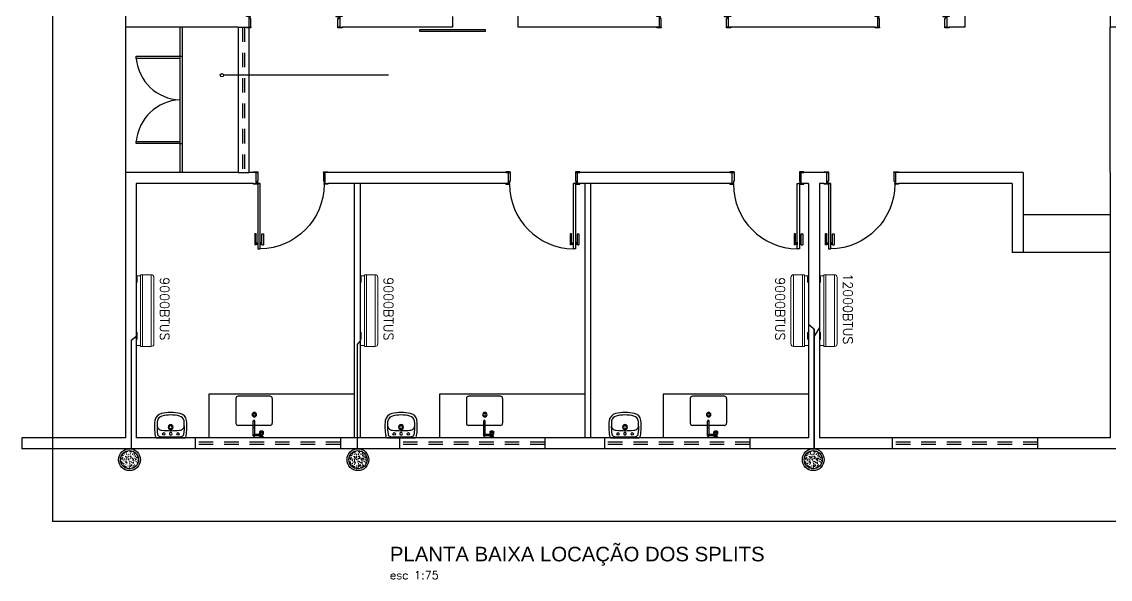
# Model space of a CAD drawing. Header units: millimetres. Extents: x 2566.2 to 2616.8, y 1006.6 to 1024.8.
# Drawn here: x 2566.18 to 2581.16, y 1006.58 to 1014.25 of the extents above; entities that cross this region are included whole.
import ezdxf
from ezdxf.enums import TextEntityAlignment as Align

# ---------------------------------------------------------------- set-up
doc = ezdxf.new("R2010")
doc.units = ezdxf.units.MM
doc.linetypes.add('CONTORNO_QUADRO_T', pattern=[0.35, 0.2, -0.15])
for name, color, linetype in [('ARQ-TEXTO4', 4, 'Continuous'), ('at_Entity', 7, 'Continuous'), ('ESQUADRIAS', 7, 'Continuous'), ('Esquadrias portas', 7, 'Continuous'), ('Manilha', 10, 'Continuous'), ('planta base', 8, 'Continuous'), ('ponto de dreno', 130, 'Continuous'), ('Texto Ambiente', 2, 'Continuous')]:
    doc.layers.add(name, color=color, linetype=linetype)
doc.layers.add('P-SIMBOL', color=170, linetype='Continuous', lineweight=5)
doc.styles.add('ROMANS', font='romans')
doc.styles.add('romans2', font='romans.shx')

# ---------------------------------------------------------------- blocks, each defined once
blk = doc.blocks.new('P90_02')
at = {"layer": 'ESQUADRIAS', "color": 3, "linetype": 'Continuous'}
for p, q in [((-0.02, 0.77), (-0.02, 0.921)), ((0, 0.921), (0, 0.77)), ((0.023, 0.88), (0.023, 0.92)), ((0.057, 0.88), (0.057, 0.92)), ((0.08, 0.921), (0.08, 0.77)), ((0.1, 0.77), (0.1, 0.921)), ((-0.003, 0.767), (-0.017, 0.767)), ((0.083, 0.767), (0.097, 0.767))]:
    blk.add_line(p, q, dxfattribs=at)
at = {"layer": 'ESQUADRIAS', "color": 3}
for p, q in [((0, 0.921), (-0.02, 0.921)), ((0, 0.91), (0.023, 0.91)), ((0, 0.9), (0.023, 0.9)), ((0.023, 0.92), (0.025, 0.92)), ((0.057, 0.92), (0.055, 0.92)), ((0.08, 0.91), (0.057, 0.91)), ((0.08, 0.9), (0.057, 0.9)), ((0.08, 0.921), (0.1, 0.921)), ((0, 0.89), (0.023, 0.89)), ((0.023, 0.88), (0.025, 0.88)), ((0.057, 0.88), (0.055, 0.88)), ((0.08, 0.89), (0.057, 0.89))]:
    blk.add_line(p, q, dxfattribs=at)
at = {"layer": 'ESQUADRIAS', "color": 2}
for p, q in [((0.025, 0.075), (0.025, 0.975)), ((0.025, 0.975), (0.055, 0.975)), ((0.055, 0.975), (0.055, 0.075)), ((0.055, 0.075), (0.025, 0.075))]:
    blk.add_line(p, q, dxfattribs=at)
at = {"layer": 'ESQUADRIAS'}
for p, q in [((0.016, 0.059), (0.016, 0.062)), ((0.032, 0.074), (0.029, 0.074))]:
    blk.add_line(p, q, dxfattribs=at)
at = {"layer": 'ESQUADRIAS', "color": 3}
for points in [[(0.015, 0.085), (-0.035, 0.085), (-0.035, 0.075), (0.015, 0.075)], [(0.985, 0.085), (0.935, 0.085), (0.935, 0.075), (0.985, 0.075)], [(0.025, -0.075), (0, -0.075), (-0.035, -0.075), (-0.035, -0.085), (0.025, -0.085)], [(0.985, -0.075), (0.925, -0.075), (0.925, -0.085), (0.985, -0.085)]]:
    blk.add_lwpolyline(points, close=True, dxfattribs=at)
at = {"layer": 'ESQUADRIAS', "color": 2}
for points in [[(0.025, 0.045), (0.015, 0.045), (0.015, 0.075), (0, 0.075), (0, -0.075), (0.025, -0.075)], [(0.925, 0.045), (0.935, 0.045), (0.935, 0.075), (0.95, 0.075), (0.95, -0.075), (0.925, -0.075)]]:
    blk.add_lwpolyline(points, close=True, dxfattribs=at)
at = {"layer": 'ESQUADRIAS', "color": 1}
for points in [[(0.016, 0.071, -0.236068), (0.015, 0.073), (0.015, 0.07), (0.015, 0.05), (0.016, 0.05)], [(0.02, 0.074, 0.236068), (0.017, 0.075), (0.02, 0.075), (0.04, 0.075), (0.04, 0.074)]]:
    blk.add_lwpolyline(points, format="xyb", close=True, dxfattribs=at)
at = {"layer": 'ESQUADRIAS'}
for points in [[(0.017, 0.063), (0.016, 0.062), (0.016, 0.062)], [(0.017, 0.058), (0.016, 0.059), (0.016, 0.059)], [(0.017, 0.06), (0.017, 0.06), (0.017, 0.058), (0.017, 0.058), (0.017, 0.063), (0.017, 0.063), (0.017, 0.06), (0.017, 0.06)], [(0.028, 0.073), (0.029, 0.074), (0.029, 0.074)], [(0.03, 0.073), (0.03, 0.073), (0.033, 0.073), (0.033, 0.073), (0.028, 0.073), (0.028, 0.073), (0.03, 0.073), (0.03, 0.073)], [(0.033, 0.073), (0.032, 0.074), (0.032, 0.074)]]:
    blk.add_lwpolyline(points, dxfattribs=at)
at = {"layer": 'ESQUADRIAS', "color": 1}
blk.add_circle((0.017, 0.073), 0.0025, dxfattribs=at)
at = {"layer": 'ESQUADRIAS'}
blk.add_arc((0.043, 0.083), 0.892, 0.1295, 89.2231, dxfattribs=at)
at = {"layer": 'ESQUADRIAS', "color": 3, "linetype": 'Continuous'}
for centre, start, end in [((-0.017, 0.77), 180, 260.5377), ((-0.003, 0.77), 260.5377, 360), ((0.083, 0.77), 180, 279.4623), ((0.097, 0.77), 279.4623, 0)]:
    blk.add_arc(centre, 0.003, start, end, dxfattribs=at)
blk = doc.blocks.new('new block1')
at = {"layer": 'ESQUADRIAS', "color": 2}
for p, q in [((-0.09, 1.36), (-0.09, 0.16)), ((-0.09, 1.36), (-0.06, 1.36)), ((-0.06, 0.16), (-0.06, 1.36)), ((-0.09, 0.16), (-0.06, 0.16))]:
    blk.add_line(p, q, dxfattribs=at)
at = {"layer": 'ESQUADRIAS', "color": 3, "linetype": 'Continuous'}
for p, q in [((-0.135, 1.16), (-0.135, 1.311)), ((-0.115, 1.311), (-0.115, 1.16)), ((-0.092, 1.27), (-0.092, 1.31)), ((-0.058, 1.27), (-0.058, 1.31)), ((-0.035, 1.311), (-0.035, 1.16)), ((-0.015, 1.16), (-0.015, 1.311)), ((-0.118, 1.157), (-0.132, 1.157)), ((-0.032, 1.157), (-0.018, 1.157))]:
    blk.add_line(p, q, dxfattribs=at)
at = {"layer": 'ESQUADRIAS', "color": 3}
for p, q in [((-0.115, 1.311), (-0.135, 1.311)), ((-0.115, 1.3), (-0.092, 1.3)), ((-0.115, 1.29), (-0.092, 1.29)), ((-0.115, 1.28), (-0.092, 1.28)), ((-0.092, 1.31), (-0.09, 1.31)), ((-0.092, 1.27), (-0.09, 1.27)), ((-0.058, 1.31), (-0.06, 1.31)), ((-0.058, 1.27), (-0.06, 1.27)), ((-0.035, 1.3), (-0.058, 1.3)), ((-0.035, 1.29), (-0.058, 1.29)), ((-0.035, 1.28), (-0.058, 1.28)), ((-0.035, 1.311), (-0.015, 1.311))]:
    blk.add_line(p, q, dxfattribs=at)
at = {"layer": 'ESQUADRIAS'}
for p, q in [((-0.066, 0.159), (-0.063, 0.159)), ((-0.052, 0.144), (-0.052, 0.147))]:
    blk.add_line(p, q, dxfattribs=at)
at = {"layer": 'ESQUADRIAS', "color": 3}
for points in [[(-1.32, 0.17), (-1.27, 0.17), (-1.27, 0.16), (-1.32, 0.16)], [(-0.05, 0.17), (0, 0.17), (0, 0.16), (-0.05, 0.16)], [(-1.32, 0.01), (-1.26, 0.01), (-1.26, 0), (-1.32, 0)], [(-0.06, 0.01), (-0.035, 0.01), (0, 0.01), (0, 0), (-0.06, 0)]]:
    blk.add_lwpolyline(points, close=True, dxfattribs=at)
at = {"layer": 'ESQUADRIAS', "color": 2}
for points in [[(-1.26, 0.13), (-1.27, 0.13), (-1.27, 0.16), (-1.285, 0.16), (-1.285, 0.01), (-1.26, 0.01)], [(-0.06, 0.13), (-0.05, 0.13), (-0.05, 0.16), (-0.035, 0.16), (-0.035, 0.01), (-0.06, 0.01)]]:
    blk.add_lwpolyline(points, close=True, dxfattribs=at)
at = {"layer": 'ESQUADRIAS', "color": 1}
for points in [[(-0.054, 0.159, -0.236068), (-0.052, 0.16), (-0.055, 0.16), (-0.075, 0.16), (-0.075, 0.159)], [(-0.051, 0.156, 0.236068), (-0.05, 0.158), (-0.05, 0.155), (-0.05, 0.135), (-0.051, 0.135)]]:
    blk.add_lwpolyline(points, format="xyb", close=True, dxfattribs=at)
at = {"layer": 'ESQUADRIAS'}
for points in [[(-0.067, 0.158), (-0.066, 0.159), (-0.066, 0.159)], [(-0.065, 0.158), (-0.065, 0.158), (-0.067, 0.158), (-0.067, 0.158), (-0.062, 0.158), (-0.062, 0.158), (-0.065, 0.158), (-0.065, 0.158)], [(-0.062, 0.158), (-0.063, 0.159), (-0.063, 0.159)], [(-0.052, 0.148), (-0.052, 0.147), (-0.051, 0.147)], [(-0.052, 0.145), (-0.052, 0.145), (-0.052, 0.143), (-0.052, 0.143), (-0.052, 0.148), (-0.052, 0.148), (-0.052, 0.145), (-0.052, 0.145)], [(-0.052, 0.143), (-0.052, 0.144), (-0.051, 0.144)]]:
    blk.add_lwpolyline(points, dxfattribs=at)
at = {"layer": 'ESQUADRIAS', "color": 1}
blk.add_circle((-0.052, 0.158), 0.0025, dxfattribs=at)
at = {"layer": 'ESQUADRIAS', "color": 3, "linetype": 'Continuous'}
for centre, start, end in [((-0.132, 1.16), 180, 260.5377), ((-0.118, 1.16), 260.5377, 360), ((-0.032, 1.16), 180, 279.4623), ((-0.018, 1.16), 279.4623, 0)]:
    blk.add_arc(centre, 0.003, start, end, dxfattribs=at)
at = {"layer": 'Esquadrias portas'}
blk.add_arc((-0.052, 0.142), 1.219, 91.7966, 178.6909, dxfattribs=at)
blk = doc.blocks.new('new block12')
at = {"layer": 'at_Entity', "color": 0}
for p, q in [((-0.19, 0), (0, 0)), ((-0.114, 0.055), (-0.108, 0.066)), ((-0.108, 0.042), (-0.114, 0.055)), ((-0.108, 0.066), (-0.097, 0.072)), ((-0.097, 0.036), (-0.108, 0.042)), ((-0.097, 0.072), (-0.085, 0.066)), ((-0.085, 0.042), (-0.097, 0.036)), ((-0.085, 0.066), (-0.08, 0.055)), ((-0.08, 0.055), (-0.085, 0.042)), ((-0.063, 0), (0.125, 0)), ((0, 0), (0.193, 0)), ((0.083, 0.055), (0.087, 0.066)), ((0.087, 0.042), (0.083, 0.055)), ((0.087, 0.066), (0.099, 0.072)), ((0.099, 0.036), (0.087, 0.042)), ((0.099, 0.072), (0.11, 0.066)), ((0.11, 0.042), (0.099, 0.036)), ((0.11, 0.066), (0.116, 0.055)), ((0.116, 0.055), (0.11, 0.042))]:
    blk.add_line(p, q, dxfattribs=at)
for centre, radius, start, end in [((-0.104, 0.219), 0.117, 102.514, 169.9443), ((-0.012, -0.125), 0.474, 88.698, 104.4219), ((0.014, -0.261), 0.577, 91.3524, 103.5038), ((0.01, -0.125), 0.474, 75.6368, 91.3415), ((-0.013, -0.257), 0.572, 76.4579, 88.6966), ((0.108, 0.225), 0.111, 7.7196, 79.5925), ((0.53, 0.153), 0.754, 173.4134, 189.6929), ((0.425, 0.149), 0.614, 177.3231, 189.2415), ((0.123, 0.188), 0.311, 171.3221, 181.8265), ((-0.117, 0.174), 0.0716, 176.6025, 219.5997), ((-0.102, 0.216), 0.0847, 102.9461, 167.2809), ((-0.001, 0.147), 0.0349, 150.0032, 209.9968), ((-0.001, 0.147), 0.0349, 90, 149.9929), ((-0.001, 0.147), 0.0222, 90, 180), ((-0.001, 0.147), 0.0349, 29.9968, 89.9993), ((-0.001, 0.147), 0.0222, 360, 90), ((-0.001, 0.147), 0.0349, 330.0032, 29.9968), ((0.105, 0.222), 0.0784, 8.4194, 78.3837), ((0.108, 0.173), 0.0781, 324.6525, 2.8394), ((-0.262, 0.132), 0.45, 349.782, 5.7972), ((-0.133, 0.188), 0.319, 357.9946, 8.1696), ((-0.531, 0.154), 0.753, 350.2791, 6.5765), ((-0.165, 0.045), 0.0522, 200.5417, 238.93), ((-0.143, 0.057), 0.0385, 188.7558, 265.6127), ((-0.121, 0.171), 0.0667, 220.3438, 269.4487), ((-0.007, 1.728), 1.716, 265.3753, 270.2103), ((0.002, 1.574), 1.475, 265.1896, 269.9391), ((-0.001, 0.147), 0.0349, 209.9968, 269.9993), ((-0.001, 0.147), 0.0222, 180, 270), ((-0.001, 0.056), 0.018, 150.0128, 209.9872), ((-0.001, 0.056), 0.018, 90, 150.0398), ((-0.001, 0.056), 0.018, 210.0191, 270.0367), ((-0.001, 0.147), 0.0222, 270.0097, 360), ((-0.001, 0.147), 0.0349, 270, 329.9929), ((-0.001, 1.452), 1.353, 270.0208, 275.0951), ((-0.001, 0.056), 0.018, 30.0191, 90.0367), ((-0.001, 0.056), 0.018, 270, 330.0398), ((-0.001, 1.892), 1.879, 270, 274.4144), ((-0.001, 0.056), 0.018, 330.0128, 29.9872), ((0.123, 0.168), 0.0631, 266.7732, 320.7547), ((0.141, 0.059), 0.0402, 273.114, 350.3928), ((0.174, 0.034), 0.0386, 297.8673, 348.5693)]:
    blk.add_arc(centre, radius, start, end, dxfattribs=at)

msp = doc.modelspace()

# ---------------------------------------------------------------- hatches: boundary and pattern name
at = {"layer": 'Manilha'}
h = msp.add_hatch(dxfattribs=at)
h.set_pattern_fill('AR-CONC', color=256, scale=0.00041)
h.set_pattern_definition([(50, (-9.40728, 0), (0.0746957143, -0.0065350251), [0.0078105, -0.0859155]), (355, (-9.40728, 0), (-0.0144498028, 0.0783333065), [0.0062484, -0.0687326395]), (100.4514447, (-9.40105, -0.000545), (0.0602459113, 0.0717982783), [0.0066379036, -0.0730170003]), (46.1842, (-9.40728, 0.02083), (0.1111424068, -0.0172373545), [0.01171575, -0.12887325]), (96.6355576, (-9.39802, 0.01939), (0.097335695, 0.101444711), [0.0099568595, -0.1095255993]), (351.184151, (-9.40728, 0.02083), (0.097335695, 0.101444711), [0.0093725865, -0.10309849]), (21, (-9.396864, 0.01562), (0.0621619004, -0.0419287313), [0.0078105, -0.0859155]), (326, (-9.396864, 0.01562), (0.0253388316, 0.0755170661), [0.0062484, -0.0687324]), (71.451445, (-9.391684, 0.01213), (0.0875007319, 0.0335883352), [0.0066379036, -0.0730168744]), (37.5, (-9.407278, 0), (0.00126632733, 0.03466756594), [0, -0.06789928, 0, -0.0697738, 0, -0.06899275]), (7.5, (-9.407278, 0), (0.02739606163, 0.0410740357), [0, -0.03978148, 0, -0.06633718, 0, -0.02629535]), (327.5, (-9.4305, 0), (0.05559214402, -0.00234878504), [0, -0.026035, 0, -0.0812292, 0, -0.1077849]), (317.5, (-9.440915, 0), (0.0607329644, 0.0104248613), [0, -0.0338455, 0, -0.05394452, 0, -0.0765429])])
h.paths.add_polyline_path([(2567.792, 1008.221, 1), (2567.542, 1008.221, 1)])
h = msp.add_hatch(dxfattribs=at)
h.set_pattern_fill('AR-CONC', color=256, scale=0.00041)
h.set_pattern_definition([(50, (-6.26381, 0), (0.0746957143, -0.0065350251), [0.0078105, -0.0859155]), (355, (-6.26381, 0), (-0.0144498028, 0.0783333065), [0.0062484, -0.0687326395]), (100.4514447, (-6.257585, -0.000545), (0.0602459113, 0.0717982783), [0.0066379036, -0.0730170003]), (46.1842, (-6.26381, 0.02083), (0.1111424068, -0.0172373545), [0.01171575, -0.12887325]), (96.6355576, (-6.25455, 0.01939), (0.097335695, 0.101444711), [0.0099568595, -0.1095255993]), (351.184151, (-6.26381, 0.02083), (0.097335695, 0.101444711), [0.0093725865, -0.10309849]), (21, (-6.253396, 0.01562), (0.0621619004, -0.0419287313), [0.0078105, -0.0859155]), (326, (-6.253396, 0.01562), (0.0253388316, 0.0755170661), [0.0062484, -0.0687324]), (71.451445, (-6.248216, 0.01213), (0.0875007319, 0.0335883352), [0.0066379036, -0.0730168744]), (37.5, (-6.26381, 0), (0.00126632733, 0.03466756594), [0, -0.06789928, 0, -0.0697738, 0, -0.06899275]), (7.5, (-6.26381, 0), (0.02739606163, 0.0410740357), [0, -0.03978148, 0, -0.06633718, 0, -0.02629535]), (327.5, (-6.287033, 0), (0.05559214402, -0.00234878504), [0, -0.026035, 0, -0.0812292, 0, -0.1077849]), (317.5, (-6.297447, 0), (0.0607329644, 0.0104248613), [0, -0.0338455, 0, -0.05394452, 0, -0.0765429])])
h.paths.add_polyline_path([(2570.935, 1008.221, 1), (2570.685, 1008.221, 1)])
h = msp.add_hatch(dxfattribs=at)
h.set_pattern_fill('AR-CONC', color=256, scale=0.00041)
h.paths.add_polyline_path([(2577.199, 1008.221, 1), (2576.949, 1008.221, 1)])

# ---------------------------------------------------------------- linework, layer by layer
for centre, radius in [((2567.667, 1008.221), 0.15), ((2567.667, 1008.221), 0.125), ((2570.81, 1008.221), 0.15), ((2570.81, 1008.221), 0.125), ((2577.074, 1008.221), 0.15), ((2577.074, 1008.221), 0.125)]:
    msp.add_circle(centre, radius, dxfattribs=at)
at = {"layer": 'P-SIMBOL'}
for p, q in [((2567.76, 1010.75), (2567.76, 1009.793)), ((2567.818, 1010.75), (2567.76, 1010.75)), ((2567.76, 1010.737), (2567.774, 1010.737)), ((2567.76, 1010.737), (2567.774, 1010.737)), ((2567.774, 1010.663), (2567.76, 1010.663)), ((2567.774, 1010.663), (2567.76, 1010.663)), ((2567.774, 1010.737), (2567.774, 1010.663)), ((2567.774, 1010.737), (2567.774, 1010.663)), ((2567.818, 1009.778), (2567.818, 1010.765)), ((2567.818, 1010.765), (2567.966, 1010.765)), ((2567.846, 1010.765), (2567.846, 1009.778)), ((2567.967, 1010.765), (2567.967, 1009.778)), ((2568.004, 1010.728), (2568.004, 1009.815)), ((2570.84, 1010.75), (2570.84, 1009.793)), ((2570.898, 1010.75), (2570.84, 1010.75)), ((2570.84, 1010.737), (2570.854, 1010.737)), ((2570.84, 1010.737), (2570.854, 1010.737)), ((2570.854, 1010.663), (2570.84, 1010.663)), ((2570.854, 1010.663), (2570.84, 1010.663)), ((2570.854, 1010.737), (2570.854, 1010.663)), ((2570.854, 1010.737), (2570.854, 1010.663)), ((2570.898, 1009.778), (2570.898, 1010.765)), ((2570.898, 1010.765), (2571.046, 1010.765)), ((2570.926, 1010.765), (2570.926, 1009.778)), ((2571.047, 1010.765), (2571.047, 1009.778)), ((2571.084, 1010.728), (2571.084, 1009.815)), ((2576.766, 1010.728), (2576.766, 1009.815)), ((2576.803, 1010.765), (2576.803, 1009.778)), ((2576.952, 1010.765), (2576.804, 1010.765)), ((2576.924, 1010.765), (2576.924, 1009.778)), ((2576.952, 1009.778), (2576.952, 1010.765)), ((2576.952, 1010.75), (2577.01, 1010.75)), ((2577.01, 1010.737), (2576.996, 1010.737)), ((2576.996, 1010.737), (2576.996, 1010.663)), ((2577.01, 1010.737), (2576.996, 1010.737)), ((2576.996, 1010.737), (2576.996, 1010.663)), ((2576.996, 1010.663), (2577.01, 1010.663)), ((2576.996, 1010.663), (2577.01, 1010.663)), ((2577.01, 1010.75), (2577.01, 1009.793)), ((2577.16, 1010.75), (2577.16, 1009.793)), ((2577.218, 1010.75), (2577.16, 1010.75)), ((2577.16, 1010.737), (2577.174, 1010.737)), ((2577.16, 1010.737), (2577.174, 1010.737)), ((2577.174, 1010.663), (2577.16, 1010.663)), ((2577.174, 1010.663), (2577.16, 1010.663)), ((2577.174, 1010.737), (2577.174, 1010.663)), ((2577.174, 1010.737), (2577.174, 1010.663)), ((2577.218, 1009.778), (2577.218, 1010.765)), ((2577.218, 1010.765), (2577.366, 1010.765)), ((2577.246, 1010.765), (2577.246, 1009.778)), ((2577.367, 1010.765), (2577.367, 1009.778)), ((2577.404, 1010.728), (2577.404, 1009.815)), ((2567.774, 1009.969), (2567.76, 1009.969)), ((2567.774, 1009.879), (2567.774, 1009.969)), ((2570.854, 1009.969), (2570.84, 1009.969)), ((2570.854, 1009.879), (2570.854, 1009.969)), ((2576.996, 1009.879), (2576.996, 1009.969)), ((2576.996, 1009.969), (2577.01, 1009.969)), ((2577.174, 1009.969), (2577.16, 1009.969)), ((2577.174, 1009.879), (2577.174, 1009.969)), ((2567.76, 1009.879), (2567.774, 1009.879)), ((2567.818, 1009.793), (2567.76, 1009.793)), ((2567.966, 1009.778), (2567.818, 1009.778)), ((2570.84, 1009.879), (2570.854, 1009.879)), ((2570.898, 1009.793), (2570.84, 1009.793)), ((2571.046, 1009.778), (2570.898, 1009.778)), ((2576.804, 1009.778), (2576.952, 1009.778)), ((2576.952, 1009.793), (2577.01, 1009.793)), ((2577.01, 1009.879), (2576.996, 1009.879)), ((2577.16, 1009.879), (2577.174, 1009.879)), ((2577.218, 1009.793), (2577.16, 1009.793)), ((2577.366, 1009.778), (2577.218, 1009.778))]:
    msp.add_line(p, q, dxfattribs=at)
for centre, start, end in [((2567.966, 1010.728), 0, 90), ((2571.046, 1010.728), 0, 90), ((2576.804, 1010.728), 90, 180), ((2577.366, 1010.728), 0, 90), ((2567.966, 1009.815), 270, 0), ((2571.046, 1009.815), 270, 0), ((2576.804, 1009.815), 180, 270), ((2577.366, 1009.815), 270, 0)]:
    msp.add_arc(centre, 0.0375, start, end, dxfattribs=at)
at = {"layer": 'planta base'}
for p, q in [((2566.61, 1024.771), (2566.61, 1007.371)), ((2567.61, 1023.771), (2567.61, 1008.521)), ((2579.16, 1017.971), (2579.16, 1014.171)), ((2573.01, 1015.521), (2573.01, 1014.171)), ((2572.11, 1014.321), (2572.11, 1014.171)), ((2568.36, 1014.171), (2568.36, 1012.171)), ((2568.39, 1014.171), (2568.39, 1012.171)), ((2569.16, 1014.171), (2569.31, 1014.171)), ((2581.31, 1014.171), (2581.16, 1014.171)), ((2581.16, 1012.171), (2581.16, 1014.171)), ((2568.36, 1013.771), (2568.39, 1013.771)), ((2571.232, 1013.511), (2568.961, 1013.511)), ((2568.36, 1012.571), (2568.39, 1012.571)), ((2569.16, 1012.171), (2569.31, 1012.171)), ((2567.76, 1012.021), (2567.76, 1008.521)), ((2570.76, 1012.021), (2570.76, 1008.521)), ((2570.84, 1012.021), (2570.84, 1008.521)), ((2567.76, 1009.12), (2567.76, 1008.521)), ((2570.76, 1009.12), (2568.76, 1009.12)), ((2568.76, 1009.12), (2568.76, 1008.521)), ((2569.132, 1009.063), (2569.132, 1008.722)), ((2569.601, 1009.093), (2569.161, 1009.093)), ((2569.631, 1009.063), (2569.631, 1008.722)), ((2573.93, 1009.12), (2571.93, 1009.12)), ((2571.93, 1009.12), (2571.93, 1008.521)), ((2572.302, 1009.063), (2572.302, 1008.722)), ((2572.771, 1009.093), (2572.331, 1009.093)), ((2572.801, 1009.063), (2572.801, 1008.722)), ((2577.01, 1009.12), (2575.01, 1009.12)), ((2575.01, 1009.12), (2575.01, 1008.521)), ((2575.382, 1009.063), (2575.382, 1008.722)), ((2575.851, 1009.093), (2575.411, 1009.093)), ((2575.881, 1009.063), (2575.881, 1008.722)), ((2569.37, 1008.747), (2569.37, 1008.752)), ((2569.37, 1008.576), (2569.37, 1008.747)), ((2569.39, 1008.747), (2569.39, 1008.752)), ((2569.39, 1008.576), (2569.39, 1008.747)), ((2572.54, 1008.747), (2572.54, 1008.752)), ((2572.54, 1008.576), (2572.54, 1008.747)), ((2572.56, 1008.747), (2572.56, 1008.752)), ((2572.56, 1008.576), (2572.56, 1008.747)), ((2575.62, 1008.747), (2575.62, 1008.752)), ((2575.62, 1008.576), (2575.62, 1008.747)), ((2575.64, 1008.747), (2575.64, 1008.752)), ((2575.64, 1008.576), (2575.64, 1008.747)), ((2569.373, 1008.693), (2569.161, 1008.693)), ((2569.601, 1008.693), (2569.161, 1008.693)), ((2569.37, 1008.559), (2569.37, 1008.576)), ((2569.39, 1008.559), (2569.39, 1008.576)), ((2569.601, 1008.693), (2569.393, 1008.693)), ((2569.394, 1008.572), (2569.459, 1008.572)), ((2569.457, 1008.601), (2569.457, 1008.58)), ((2569.464, 1008.552), (2569.464, 1008.567)), ((2569.466, 1008.587), (2569.466, 1008.566)), ((2569.497, 1008.587), (2569.497, 1008.566)), ((2569.499, 1008.543), (2569.499, 1008.567)), ((2569.507, 1008.601), (2569.507, 1008.58)), ((2572.543, 1008.693), (2572.331, 1008.693)), ((2572.771, 1008.693), (2572.331, 1008.693)), ((2572.54, 1008.559), (2572.54, 1008.576)), ((2572.56, 1008.559), (2572.56, 1008.576)), ((2572.771, 1008.693), (2572.563, 1008.693)), ((2572.564, 1008.572), (2572.629, 1008.572)), ((2572.627, 1008.601), (2572.627, 1008.58)), ((2572.634, 1008.552), (2572.634, 1008.567)), ((2572.636, 1008.587), (2572.636, 1008.566)), ((2572.667, 1008.587), (2572.667, 1008.566)), ((2572.669, 1008.543), (2572.669, 1008.567)), ((2572.677, 1008.601), (2572.677, 1008.58)), ((2575.623, 1008.693), (2575.411, 1008.693)), ((2575.851, 1008.693), (2575.411, 1008.693)), ((2575.62, 1008.559), (2575.62, 1008.576)), ((2575.64, 1008.559), (2575.64, 1008.576)), ((2575.851, 1008.693), (2575.643, 1008.693)), ((2575.644, 1008.572), (2575.709, 1008.572)), ((2575.707, 1008.601), (2575.707, 1008.58)), ((2575.714, 1008.552), (2575.714, 1008.567)), ((2575.716, 1008.587), (2575.716, 1008.566)), ((2575.747, 1008.587), (2575.747, 1008.566)), ((2575.749, 1008.543), (2575.749, 1008.567)), ((2575.757, 1008.601), (2575.757, 1008.58)), ((2568.57, 1008.521), (2568.57, 1008.371)), ((2569.394, 1008.552), (2569.464, 1008.552)), ((2569.464, 1008.543), (2569.453, 1008.521)), ((2569.464, 1008.543), (2569.464, 1008.552)), ((2569.499, 1008.543), (2569.464, 1008.543)), ((2569.499, 1008.543), (2569.51, 1008.521)), ((2570.57, 1008.521), (2570.57, 1008.371)), ((2571.38, 1008.521), (2571.38, 1008.371)), ((2572.564, 1008.552), (2572.634, 1008.552)), ((2572.634, 1008.543), (2572.623, 1008.521)), ((2572.634, 1008.543), (2572.634, 1008.552)), ((2572.669, 1008.543), (2572.634, 1008.543)), ((2572.669, 1008.543), (2572.68, 1008.521)), ((2573.38, 1008.521), (2573.38, 1008.371)), ((2574.2, 1008.521), (2574.2, 1008.371)), ((2575.644, 1008.552), (2575.714, 1008.552)), ((2575.714, 1008.543), (2575.703, 1008.521)), ((2575.714, 1008.543), (2575.714, 1008.552)), ((2575.749, 1008.543), (2575.714, 1008.543)), ((2575.749, 1008.543), (2575.76, 1008.521)), ((2576.2, 1008.521), (2576.2, 1008.371)), ((2578.16, 1008.521), (2578.16, 1008.371)), ((2580.16, 1008.521), (2580.16, 1008.371))]:
    msp.add_line(p, q, dxfattribs=at)
at = {"layer": 'planta base', "linetype": 'Continuous'}
for p, q in [((2581.16, 1017.971), (2581.16, 1014.171)), ((2569.16, 1014.171), (2567.61, 1014.171)), ((2569.16, 1014.171), (2569.16, 1012.171)), ((2569.335, 1014.171), (2569.31, 1014.171)), ((2569.31, 1014.171), (2569.31, 1012.171)), ((2572.11, 1014.171), (2570.595, 1014.171)), ((2574.98, 1014.171), (2573.01, 1014.171)), ((2577.925, 1014.171), (2575.88, 1014.171)), ((2579.16, 1014.171), (2578.945, 1014.171)), ((2569.16, 1012.171), (2567.61, 1012.171)), ((2569.375, 1012.171), (2569.31, 1012.171)), ((2572.905, 1012.171), (2570.395, 1012.171)), ((2575.925, 1012.171), (2573.805, 1012.171)), ((2577.225, 1012.171), (2576.945, 1012.171)), ((2579.96, 1012.171), (2578.245, 1012.171)), ((2579.96, 1012.171), (2579.96, 1011.071)), ((2581.16, 1012.171), (2581.16, 1008.521)), ((2569.375, 1012.021), (2567.76, 1012.021)), ((2572.895, 1012.021), (2570.395, 1012.021)), ((2575.925, 1012.021), (2573.775, 1012.021)), ((2573.93, 1012.021), (2573.865, 1012.021)), ((2573.93, 1012.021), (2573.93, 1008.521)), ((2574.01, 1012.021), (2574.01, 1008.521)), ((2577.01, 1012.021), (2576.945, 1012.021)), ((2577.01, 1012.021), (2577.01, 1008.521)), ((2577.16, 1012.021), (2577.16, 1008.521)), ((2577.225, 1012.021), (2577.16, 1012.021)), ((2579.81, 1012.021), (2578.245, 1012.021)), ((2579.81, 1012.021), (2579.81, 1011.071)), ((2581.16, 1011.591), (2579.96, 1011.591)), ((2581.16, 1011.071), (2579.81, 1011.071)), ((2567.61, 1008.521), (2566.185, 1008.521)), ((2566.185, 1008.521), (2566.185, 1008.371)), ((2577.01, 1008.521), (2567.76, 1008.521)), ((2581.16, 1008.521), (2577.16, 1008.521)), ((2581.31, 1008.371), (2566.185, 1008.371)), ((2582.31, 1007.371), (2566.61, 1007.371))]:
    msp.add_line(p, q, dxfattribs=at)
at = {"layer": 'planta base', "linetype": 'CONTORNO_QUADRO_T'}
for p, q in [((2569.22, 1014.171), (2569.22, 1012.171)), ((2569.25, 1014.171), (2569.25, 1012.171)), ((2570.57, 1008.461), (2568.57, 1008.461)), ((2570.57, 1008.431), (2568.57, 1008.431)), ((2573.38, 1008.461), (2571.38, 1008.461)), ((2573.38, 1008.431), (2571.38, 1008.431)), ((2576.2, 1008.461), (2574.2, 1008.461)), ((2576.2, 1008.431), (2574.2, 1008.431)), ((2580.16, 1008.461), (2578.16, 1008.461)), ((2580.16, 1008.431), (2578.16, 1008.431))]:
    msp.add_line(p, q, dxfattribs=at)
at = {"layer": 'planta base'}
for points in [[(2572.56, 1014.141), (2572.56, 1014.111), (2571.66, 1014.111), (2571.66, 1014.141), (2572.56, 1014.141)], [(2568.36, 1013.741), (2567.76, 1013.741), (2567.76, 1013.771), (2568.36, 1013.771), (2568.36, 1013.741)], [(2568.36, 1012.571), (2567.76, 1012.571), (2567.76, 1012.601), (2568.36, 1012.601), (2568.36, 1012.571)]]:
    msp.add_lwpolyline(points, dxfattribs=at)
at = {"layer": 'planta base', "linetype": 'Continuous'}
for points in [[(2569.457, 1008.602, 0), (2569.457, 1008.605, 0), (2569.459, 1008.608, 0), (2569.461, 1008.611, 0), (2569.463, 1008.613, 0), (2569.467, 1008.615, 0), (2569.471, 1008.617, 0), (2569.475, 1008.618, 0), (2569.479, 1008.619, 0), (2569.484, 1008.619, 0), (2569.488, 1008.618, 0), (2569.493, 1008.617, 0), (2569.497, 1008.615, 0), (2569.5, 1008.613, 0), (2569.503, 1008.611, 0), (2569.505, 1008.608, 0), (2569.506, 1008.605, 0), (2569.507, 1008.602, 0)], [(2569.465, 1008.588, 0), (2569.462, 1008.59, 0), (2569.46, 1008.593, 0), (2569.458, 1008.595, 0), (2569.457, 1008.598, 0), (2569.457, 1008.601, 0)], [(2569.459, 1008.572, 0), (2569.458, 1008.574, 0), (2569.458, 1008.575, 0), (2569.457, 1008.577, 0), (2569.457, 1008.578, 0), (2569.457, 1008.58, 0)], [(2569.464, 1008.567, 0), (2569.463, 1008.568, 0), (2569.462, 1008.569, 0), (2569.461, 1008.57, 0), (2569.46, 1008.571, 0), (2569.459, 1008.572, 0)], [(2569.501, 1008.605, 0), (2569.501, 1008.603, 0), (2569.5, 1008.601, 0), (2569.498, 1008.599, 0), (2569.495, 1008.597, 0), (2569.492, 1008.596, 0), (2569.488, 1008.595, 0), (2569.485, 1008.594, 0), (2569.481, 1008.594, 0), (2569.477, 1008.594, 0), (2569.473, 1008.595, 0), (2569.47, 1008.596, 0), (2569.467, 1008.598, 0), (2569.465, 1008.6, 0), (2569.463, 1008.602, 0), (2569.462, 1008.604, 0), (2569.462, 1008.606, 0), (2569.463, 1008.608, 0), (2569.465, 1008.61, 0), (2569.467, 1008.612, 0), (2569.47, 1008.613, 0), (2569.473, 1008.614, 0), (2569.477, 1008.615, 0), (2569.481, 1008.616, 0), (2569.485, 1008.615, 0), (2569.488, 1008.615, 0), (2569.492, 1008.614, 0), (2569.495, 1008.613, 0), (2569.498, 1008.611, 0), (2569.5, 1008.609, 0), (2569.501, 1008.607, 0), (2569.501, 1008.605, 0)], [(2569.465, 1008.566, 0), (2569.465, 1008.566, 0), (2569.465, 1008.567, 0), (2569.465, 1008.567, 0), (2569.464, 1008.567, 0), (2569.464, 1008.567, 0)], [(2569.507, 1008.602, 0), (2569.506, 1008.599, 0), (2569.505, 1008.596, 0), (2569.504, 1008.593, 0), (2569.501, 1008.59, 0), (2569.498, 1008.588, 0)], [(2569.499, 1008.567, 0), (2569.499, 1008.567, 0), (2569.499, 1008.567, 0), (2569.499, 1008.567, 0), (2569.498, 1008.566, 0), (2569.498, 1008.566, 0)], [(2569.507, 1008.58, 0), (2569.506, 1008.577, 0), (2569.505, 1008.574, 0), (2569.504, 1008.572, 0), (2569.502, 1008.569, 0), (2569.499, 1008.567, 0)], [(2572.627, 1008.602, 0), (2572.627, 1008.605, 0), (2572.629, 1008.608, 0), (2572.631, 1008.611, 0), (2572.633, 1008.613, 0), (2572.637, 1008.615, 0), (2572.641, 1008.617, 0), (2572.645, 1008.618, 0), (2572.649, 1008.619, 0), (2572.654, 1008.619, 0), (2572.658, 1008.618, 0), (2572.663, 1008.617, 0), (2572.667, 1008.615, 0), (2572.67, 1008.613, 0), (2572.673, 1008.611, 0), (2572.675, 1008.608, 0), (2572.676, 1008.605, 0), (2572.677, 1008.602, 0)], [(2572.635, 1008.588, 0), (2572.632, 1008.59, 0), (2572.63, 1008.593, 0), (2572.628, 1008.595, 0), (2572.627, 1008.598, 0), (2572.627, 1008.601, 0)], [(2572.629, 1008.572, 0), (2572.628, 1008.574, 0), (2572.628, 1008.575, 0), (2572.627, 1008.577, 0), (2572.627, 1008.578, 0), (2572.627, 1008.58, 0)], [(2572.634, 1008.567, 0), (2572.633, 1008.568, 0), (2572.632, 1008.569, 0), (2572.631, 1008.57, 0), (2572.63, 1008.571, 0), (2572.629, 1008.572, 0)], [(2572.671, 1008.605, 0), (2572.671, 1008.603, 0), (2572.67, 1008.601, 0), (2572.668, 1008.599, 0), (2572.665, 1008.597, 0), (2572.662, 1008.596, 0), (2572.658, 1008.595, 0), (2572.655, 1008.594, 0), (2572.651, 1008.594, 0), (2572.647, 1008.594, 0), (2572.643, 1008.595, 0), (2572.64, 1008.596, 0), (2572.637, 1008.598, 0), (2572.635, 1008.6, 0), (2572.633, 1008.602, 0), (2572.632, 1008.604, 0), (2572.632, 1008.606, 0), (2572.633, 1008.608, 0), (2572.635, 1008.61, 0), (2572.637, 1008.612, 0), (2572.64, 1008.613, 0), (2572.643, 1008.614, 0), (2572.647, 1008.615, 0), (2572.651, 1008.616, 0), (2572.655, 1008.615, 0), (2572.658, 1008.615, 0), (2572.662, 1008.614, 0), (2572.665, 1008.613, 0), (2572.668, 1008.611, 0), (2572.67, 1008.609, 0), (2572.671, 1008.607, 0), (2572.671, 1008.605, 0)], [(2572.635, 1008.566, 0), (2572.635, 1008.566, 0), (2572.635, 1008.567, 0), (2572.635, 1008.567, 0), (2572.634, 1008.567, 0), (2572.634, 1008.567, 0)], [(2572.677, 1008.602, 0), (2572.676, 1008.599, 0), (2572.675, 1008.596, 0), (2572.674, 1008.593, 0), (2572.671, 1008.59, 0), (2572.668, 1008.588, 0)], [(2572.669, 1008.567, 0), (2572.669, 1008.567, 0), (2572.669, 1008.567, 0), (2572.669, 1008.567, 0), (2572.668, 1008.566, 0), (2572.668, 1008.566, 0)], [(2572.677, 1008.58, 0), (2572.676, 1008.577, 0), (2572.675, 1008.574, 0), (2572.674, 1008.572, 0), (2572.672, 1008.569, 0), (2572.669, 1008.567, 0)], [(2575.707, 1008.602, 0), (2575.707, 1008.605, 0), (2575.709, 1008.608, 0), (2575.711, 1008.611, 0), (2575.713, 1008.613, 0), (2575.717, 1008.615, 0), (2575.721, 1008.617, 0), (2575.725, 1008.618, 0), (2575.729, 1008.619, 0), (2575.734, 1008.619, 0), (2575.738, 1008.618, 0), (2575.743, 1008.617, 0), (2575.747, 1008.615, 0), (2575.75, 1008.613, 0), (2575.753, 1008.611, 0), (2575.755, 1008.608, 0), (2575.756, 1008.605, 0), (2575.757, 1008.602, 0)], [(2575.715, 1008.588, 0), (2575.712, 1008.59, 0), (2575.71, 1008.593, 0), (2575.708, 1008.595, 0), (2575.707, 1008.598, 0), (2575.707, 1008.601, 0)], [(2575.709, 1008.572, 0), (2575.708, 1008.574, 0), (2575.708, 1008.575, 0), (2575.707, 1008.577, 0), (2575.707, 1008.578, 0), (2575.707, 1008.58, 0)], [(2575.714, 1008.567, 0), (2575.713, 1008.568, 0), (2575.712, 1008.569, 0), (2575.711, 1008.57, 0), (2575.71, 1008.571, 0), (2575.709, 1008.572, 0)], [(2575.751, 1008.605, 0), (2575.751, 1008.603, 0), (2575.75, 1008.601, 0), (2575.748, 1008.599, 0), (2575.745, 1008.597, 0), (2575.742, 1008.596, 0), (2575.738, 1008.595, 0), (2575.735, 1008.594, 0), (2575.731, 1008.594, 0), (2575.727, 1008.594, 0), (2575.723, 1008.595, 0), (2575.72, 1008.596, 0), (2575.717, 1008.598, 0), (2575.715, 1008.6, 0), (2575.713, 1008.602, 0), (2575.712, 1008.604, 0), (2575.712, 1008.606, 0), (2575.713, 1008.608, 0), (2575.715, 1008.61, 0), (2575.717, 1008.612, 0), (2575.72, 1008.613, 0), (2575.723, 1008.614, 0), (2575.727, 1008.615, 0), (2575.731, 1008.616, 0), (2575.735, 1008.615, 0), (2575.738, 1008.615, 0), (2575.742, 1008.614, 0), (2575.745, 1008.613, 0), (2575.748, 1008.611, 0), (2575.75, 1008.609, 0), (2575.751, 1008.607, 0), (2575.751, 1008.605, 0)], [(2575.715, 1008.566, 0), (2575.715, 1008.566, 0), (2575.715, 1008.567, 0), (2575.715, 1008.567, 0), (2575.714, 1008.567, 0), (2575.714, 1008.567, 0)], [(2575.757, 1008.602, 0), (2575.756, 1008.599, 0), (2575.755, 1008.596, 0), (2575.754, 1008.593, 0), (2575.751, 1008.59, 0), (2575.748, 1008.588, 0)], [(2575.749, 1008.567, 0), (2575.749, 1008.567, 0), (2575.749, 1008.567, 0), (2575.749, 1008.567, 0), (2575.748, 1008.566, 0), (2575.748, 1008.566, 0)], [(2575.757, 1008.58, 0), (2575.756, 1008.577, 0), (2575.755, 1008.574, 0), (2575.754, 1008.572, 0), (2575.752, 1008.569, 0), (2575.749, 1008.567, 0)]]:
    msp.add_polyline3d(points, dxfattribs=at)
at = {"layer": 'planta base'}
msp.add_circle((2568.938, 1013.511), 0.0228, dxfattribs=at)
for centre, radius, start, end in [((2568.383, 1013.796), 0.625, 185.0155, 267.9221), ((2568.383, 1012.547), 0.625, 92.0779, 174.9845), ((2569.161, 1009.064), 0.0289, 88.5159, 181.4841), ((2569.602, 1009.064), 0.0289, 358.5159, 91.4841), ((2572.331, 1009.064), 0.0289, 88.5159, 181.4841), ((2572.772, 1009.064), 0.0289, 358.5159, 91.4841), ((2575.411, 1009.064), 0.0289, 88.5159, 181.4841), ((2575.852, 1009.064), 0.0289, 358.5159, 91.4841), ((2569.385, 1008.84), 0.0307, 90, 180), ((2569.385, 1008.84), 0.0307, 360, 90), ((2572.555, 1008.84), 0.0307, 90, 180), ((2572.555, 1008.84), 0.0307, 360, 90), ((2575.635, 1008.84), 0.0307, 90, 180), ((2575.635, 1008.84), 0.0307, 360, 90), ((2569.162, 1008.724), 0.0307, 180, 270), ((2569.385, 1008.84), 0.0307, 180, 270), ((2569.385, 1008.84), 0.018, 90, 180), ((2569.385, 1008.84), 0.018, 180, 270), ((2569.38, 1008.752), 0.0112, 333.7208, 206.2792), ((2569.38, 1008.752), 0.01, 0, 180), ((2569.385, 1008.84), 0.018, 360, 90), ((2569.385, 1008.84), 0.018, 270, 0), ((2569.385, 1008.84), 0.0307, 270, 0), ((2569.602, 1008.722), 0.0289, 268.5159, 1.4841), ((2572.332, 1008.724), 0.0307, 180, 270), ((2572.555, 1008.84), 0.0307, 180, 270), ((2572.555, 1008.84), 0.018, 90, 180), ((2572.555, 1008.84), 0.018, 180, 270), ((2572.55, 1008.752), 0.0112, 333.7208, 206.2792), ((2572.55, 1008.752), 0.01, 0, 180), ((2572.555, 1008.84), 0.018, 360, 90), ((2572.555, 1008.84), 0.018, 270, 0), ((2572.555, 1008.84), 0.0307, 270, 0), ((2572.772, 1008.722), 0.0289, 268.5159, 1.4841), ((2575.412, 1008.724), 0.0307, 180, 270), ((2575.635, 1008.84), 0.0307, 180, 270), ((2575.635, 1008.84), 0.018, 90, 180), ((2575.635, 1008.84), 0.018, 180, 270), ((2575.63, 1008.752), 0.0112, 333.7208, 206.2792), ((2575.63, 1008.752), 0.01, 0, 180), ((2575.635, 1008.84), 0.018, 360, 90), ((2575.635, 1008.84), 0.018, 270, 0), ((2575.635, 1008.84), 0.0307, 270, 0), ((2575.852, 1008.722), 0.0289, 268.5159, 1.4841), ((2569.38, 1008.562), 0.0173, 144.5813, 215.4187), ((2569.38, 1008.562), 0.0173, 125.4187, 144.5813), ((2569.38, 1008.562), 0.0126, 142.2518, 37.7482), ((2569.383, 1008.683), 0.0233, 244.5555, 295.4445), ((2569.38, 1008.562), 0.0173, 35.4187, 54.5813), ((2569.38, 1008.562), 0.0173, 324.5813, 35.4187), ((2569.466, 1008.59), 0.002, 237.8441, 296.0251), ((2569.466, 1008.568), 0.002, 238.4325, 285.686), ((2569.482, 1008.558), 0.0335, 63.9749, 116.0251), ((2569.482, 1008.513), 0.0549, 74.3139, 105.6861), ((2569.497, 1008.59), 0.002, 243.9749, 302.1559), ((2569.497, 1008.568), 0.002, 254.3139, 301.5675), ((2572.55, 1008.562), 0.0173, 144.5813, 215.4187), ((2572.55, 1008.562), 0.0173, 125.4187, 144.5813), ((2572.55, 1008.562), 0.0126, 142.2518, 37.7482), ((2572.553, 1008.683), 0.0233, 244.5555, 295.4445), ((2572.55, 1008.562), 0.0173, 35.4187, 54.5813), ((2572.55, 1008.562), 0.0173, 324.5813, 35.4187), ((2572.636, 1008.59), 0.002, 237.8441, 296.0251), ((2572.636, 1008.568), 0.002, 238.4325, 285.686), ((2572.652, 1008.558), 0.0335, 63.9749, 116.0251), ((2572.652, 1008.513), 0.0549, 74.3139, 105.6861), ((2572.667, 1008.59), 0.002, 243.9749, 302.1559), ((2572.667, 1008.568), 0.002, 254.3139, 301.5675), ((2575.63, 1008.562), 0.0173, 144.5813, 215.4187), ((2575.63, 1008.562), 0.0173, 125.4187, 144.5813), ((2575.63, 1008.562), 0.0126, 142.2518, 37.7482), ((2575.633, 1008.683), 0.0233, 244.5555, 295.4445), ((2575.63, 1008.562), 0.0173, 35.4187, 54.5813), ((2575.63, 1008.562), 0.0173, 324.5813, 35.4187), ((2575.716, 1008.59), 0.002, 237.8441, 296.0251), ((2575.716, 1008.568), 0.002, 238.4325, 285.686), ((2575.732, 1008.558), 0.0335, 63.9749, 116.0251), ((2575.732, 1008.513), 0.0549, 74.3139, 105.6861), ((2575.747, 1008.59), 0.002, 243.9749, 302.1559), ((2575.747, 1008.568), 0.002, 254.3139, 301.5675), ((2569.38, 1008.562), 0.0173, 215.4187, 324.5813), ((2569.38, 1008.58), 0.0233, 244.5555, 295.4445), ((2569.482, 1008.246), 0.279, 84.3752, 95.6248), ((2569.482, 1008.472), 0.0816, 77.5382, 102.4618), ((2572.55, 1008.562), 0.0173, 215.4187, 324.5813), ((2572.55, 1008.58), 0.0233, 244.5555, 295.4445), ((2572.652, 1008.246), 0.279, 84.3752, 95.6248), ((2572.652, 1008.472), 0.0816, 77.5382, 102.4618), ((2575.63, 1008.562), 0.0173, 215.4187, 324.5813), ((2575.63, 1008.58), 0.0233, 244.5555, 295.4445), ((2575.732, 1008.246), 0.279, 84.3752, 95.6248), ((2575.732, 1008.472), 0.0816, 77.5382, 102.4618)]:
    msp.add_arc(centre, radius, start, end, dxfattribs=at)
at = {"layer": 'ponto de dreno'}
for points in [[(2577.086, 1009.914, 0.02, 0.02, 0), (2577.086, 1010.017, 0.02, 0.02, 0), (2577.012, 1010.08, 0, 0, 0)], [(2567.692, 1008.369, 0.02, 0.02, 0), (2567.692, 1009.864, 0.02, 0.02, 0), (2567.76, 1009.917, 0, 0, 0)], [(2570.803, 1008.371, 0.02, 0.02, 0), (2570.803, 1009.808, 0.02, 0.02, 0), (2570.84, 1009.851, 0, 0, 0)]]:
    msp.add_lwpolyline(points, format="xyseb", dxfattribs=at)
at = {"layer": 'ponto de dreno', "const_width": 0.02}
for points in [[(2577.162, 1010.039), (2577.086, 1009.914)], [(2577.086, 1009.914), (2577.086, 1008.371)]]:
    msp.add_lwpolyline(points, dxfattribs=at)

# ---------------------------------------------------------------- block references
at = {"layer": 'planta base'}
for name, p in [('new block1', (2570.595, 1014.161)), ('new block12', (2568.235, 1008.521)), ('new block12', (2571.405, 1008.521)), ('new block12', (2574.485, 1008.521))]:
    msp.add_blockref(name, p, dxfattribs=at)
at = {"layer": 'planta base', "xscale": -1}
for p in [(2575.905, 1014.246), (2578.91, 1014.246)]:
    msp.add_blockref('P90_02', p, dxfattribs=at)
at = {"layer": 'planta base', "xscale": -1, "rotation": 180}
for p in [(2569.41, 1012.096), (2577.26, 1012.096)]:
    msp.add_blockref('P90_02', p, dxfattribs=at)
at = {"layer": 'planta base', "rotation": 180}
for p in [(2573.83, 1012.096), (2576.91, 1012.096)]:
    msp.add_blockref('P90_02', p, dxfattribs=at)

# ---------------------------------------------------------------- texts
at = {"layer": 'ARQ-TEXTO4', "insert": (2571.25, 1007.022), "char_height": 0.1125, "attachment_point": 1, "style": 'ROMANS'}
msp.add_mtext('{\\fArial|b0|i0|c0|p34;\\H1.778x;\\C4;PLANTA BAIXA LOCAÇÃO DOS SPLITS\\Fromans|c0;\\H0.7498x;\\P\\H0.7501x;\\C2;esc 1:75}', dxfattribs=at)
at = {"layer": 'Texto Ambiente', "style": 'romans2'}
for s, p in [('9000BTUS', (2568.087, 1010.296)), ('9000BTUS', (2571.167, 1010.296)), ('9000BTUS', (2576.555, 1010.296)), ('12000BTUS', (2577.487, 1010.296))]:
    msp.add_text(s, height=0.1275, rotation=270, dxfattribs=at).set_placement(p, align=Align.CENTER)

doc.saveas('drawing.dxf')
